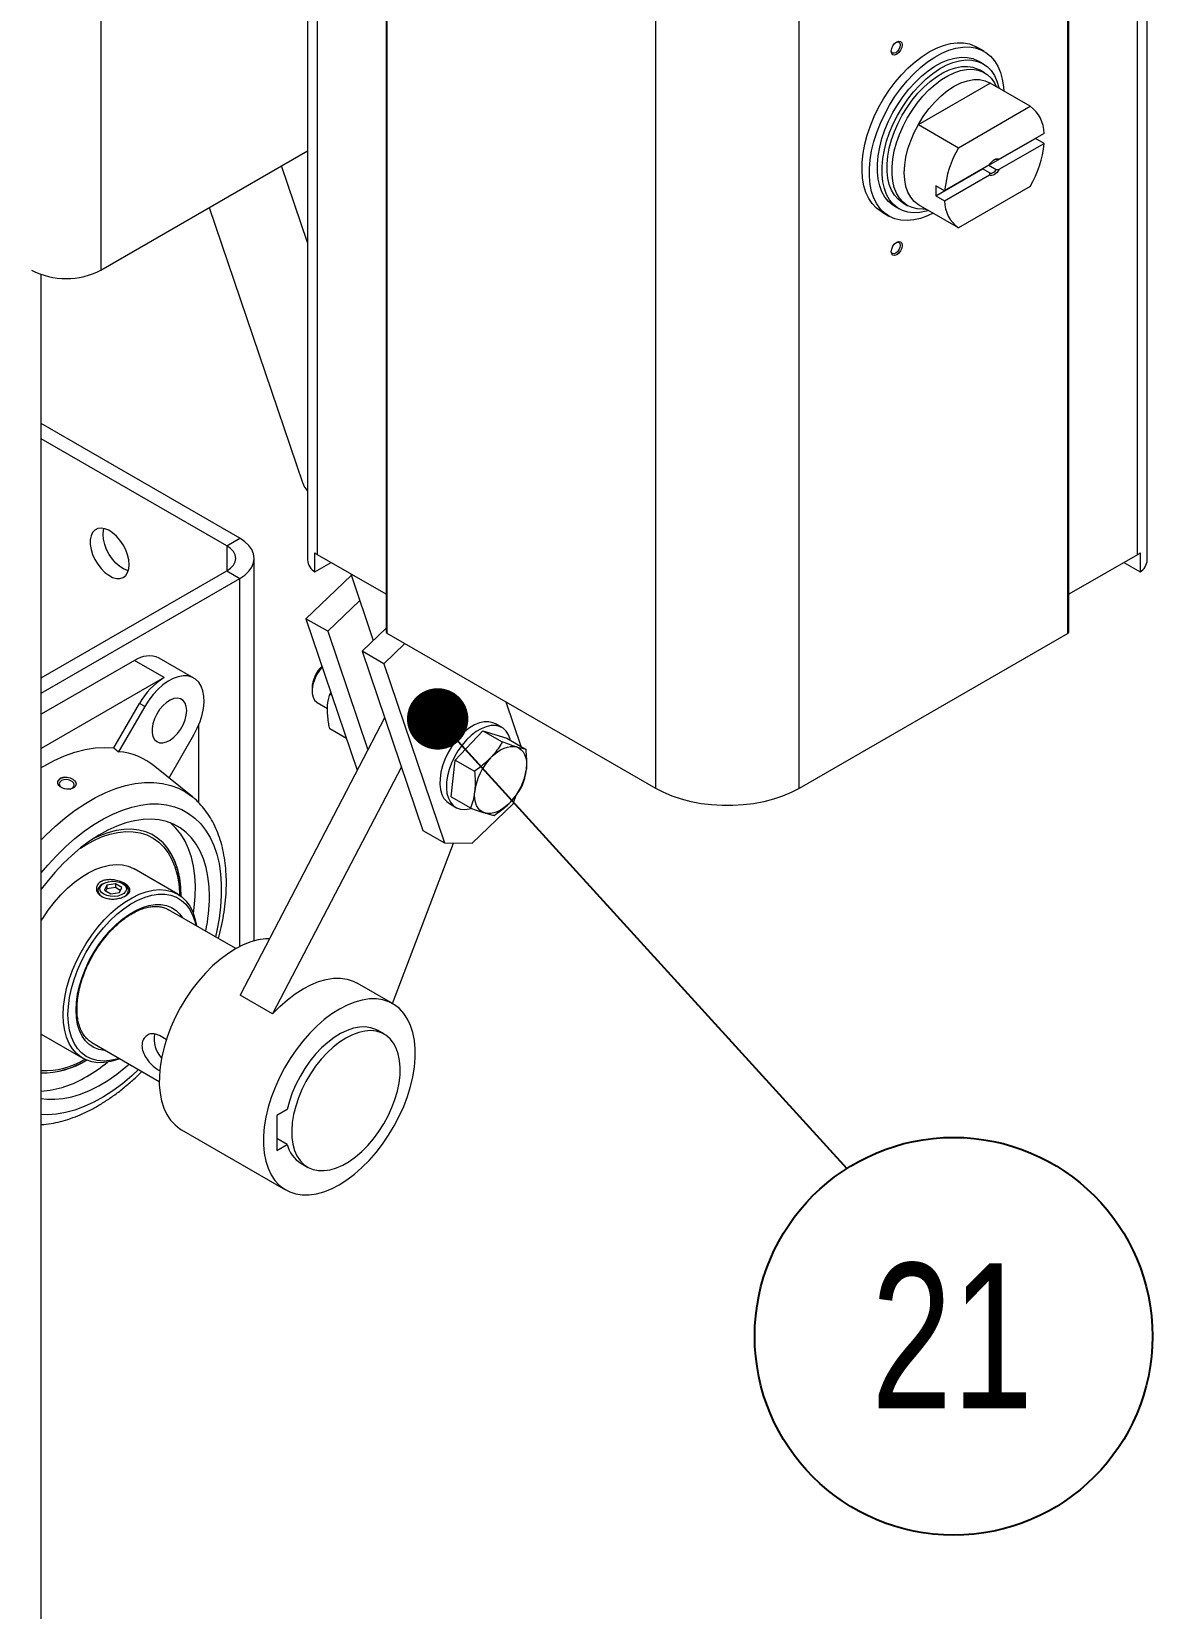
# Model space of a CAD drawing. Header units: millimetres. Extents: x -3124 to 13554, y -5049 to 691.
# Drawn here: x -1300 to -935, y -3764 to -3251 of the extents above; entities that cross this region are included whole.
import ezdxf

# ---------------------------------------------------------------- set-up
doc = ezdxf.new("R2010")
doc.units = ezdxf.units.MM
doc.layers.add('SHEET', color=179, linetype='Continuous')
doc.styles.add('SLDTEXTSTYLE0', font='TXT', dxfattribs={"width": 0.75})
doc.dimstyles.new('SLDDIMSTYLE1', dxfattribs={"dimtxt": 0.18, "dimasz": 3.302, "dimexe": 0, "dimexo": 0.0625, "dimgap": 0, "dimtad": 0, "dimtih": 1, "dimtoh": 1, "dimdec": 0, "dimrnd": 1e-09, "dimzin": 0, "dimdsep": 46, "dimtxsty": 'Standard', "dimsah": 1, "dimcen": 0.09, "dimadec": 0, "dimazin": 0, "dimtfac": 3.302, "dimtdec": 0, "dimtofl": 0, "dimtmove": 0, "dimatfit": 3, "dimfxl": 1, "dimfrac": 2, "dimtolj": 1, "dimtzin": 0, "dimarcsym": 0})

msp = doc.modelspace()

# ---------------------------------------------------------------- linework, layer by layer
at = {"linetype": 'Continuous', "lineweight": 20}
for p, q in [((-1209.93464, -3042.26935), (-1209.93464, -3422.77742)), ((-936.34603, -3422.77745), (-936.34603, -3042.26938)), ((-1206.71285, -3421.06191), (-1206.71285, -3052.96537)), ((-939.5679, -3421.0619), (-939.5679, -3052.96536)), ((-1184.36613, -3065.74111), (-1184.36613, -3446.24918)), ((-1184.01466, -3446.73903), (-1184.01466, -3066.23096)), ((-962.26596, -3446.73904), (-962.26596, -3066.23097)), ((-961.91446, -3446.24921), (-961.91446, -3065.74114)), ((-1096.47482, -3497.2747), (-1096.47482, -3116.76664)), ((-1049.80579, -3497.2747), (-1049.80579, -3116.76664)), ((-1277.28201, -3197.67486), (-1277.28201, -3328.32136)), ((-989.51181, -3257.04839), (-991.88063, -3255.68089)), ((-989.84134, -3261.13044), (-991.36166, -3260.25278)), ((-1010.93105, -3280.90268), (-987.56442, -3267.41341)), ((-989.36539, -3264.06096), (-990.99125, -3263.12237)), ((-974.48288, -3274.96522), (-987.56442, -3267.41341)), ((-985.4619, -3268.62717), (-985.53642, -3268.46298)), ((-997.84951, -3288.45449), (-974.48288, -3274.96522)), ((-1010.93105, -3280.90268), (-997.84951, -3288.45449)), ((-987.98357, -3294.19115), (-972.79273, -3285.42167)), ((-969.96434, -3283.78834), (-984.58506, -3292.2287)), ((-984.58506, -3295.49483), (-969.96434, -3287.05446)), ((-969.96434, -3287.05446), (-972.79273, -3285.42167)), ((-1277.28201, -3328.32136), (-1209.9346, -3289.44252)), ((-1209.93455, -3319.39062), (-1218.42276, -3294.34268)), ((-1005.19642, -3304.12792), (-990.00556, -3295.35843)), ((-987.74733, -3294.05425), (-1002.36803, -3302.4946)), ((-1002.36803, -3305.76072), (-987.74733, -3297.32037)), ((-987.56003, -3296.7702), (-990.00556, -3295.35843)), ((-987.98357, -3294.19115), (-985.53804, -3295.60293)), ((-1002.36803, -3302.4946), (-1005.19642, -3300.8618)), ((-974.48288, -3301.09458), (-997.84951, -3314.58385)), ((-1242.0016, -3307.95432), (-1211.63008, -3397.57839)), ((-1018.65943, -3307.53905), (-1017.13911, -3308.41671)), ((-1015.98922, -3306.42479), (-1014.36336, -3307.36338)), ((-997.84951, -3314.58385), (-1010.93105, -3307.03204)), ((-1010.55953, -3307.24644), (-1010.93105, -3307.03204)), ((-1008.63649, -3308.4778), (-1008.45703, -3308.46021)), ((-1005.19642, -3304.12792), (-1002.36803, -3305.76072)), ((-1022.87812, -3309.37596), (-1020.5093, -3310.74345)), ((-1296.72933, -3878.10233), (-1296.72933, -3329.74426)), ((-1232.02721, -3415.72596), (-1296.72928, -3378.37425)), ((-1236.26986, -3418.17519), (-1296.72926, -3383.27272)), ((-1236.26986, -3418.17519), (-1232.02721, -3415.72596)), ((-1236.26986, -3418.17519), (-1236.26986, -3426.33932)), ((-1207.57745, -3426.70559), (-1207.57745, -3420.49982)), ((-1184.36608, -3433.96242), (-1206.71285, -3421.06191)), ((-939.5679, -3421.0619), (-961.91456, -3433.96235)), ((-938.70311, -3420.49979), (-938.70311, -3426.70556)), ((-1296.72928, -3461.24174), (-1236.26986, -3426.33926)), ((-1236.26986, -3426.33926), (-1232.02719, -3428.7885)), ((-1227.34095, -3546.89199), (-1227.34095, -3422.25721)), ((-1207.57745, -3426.70559), (-1202.25708, -3423.6342)), ((-944.02356, -3423.63413), (-938.70311, -3426.70556)), ((-1296.72924, -3466.1402), (-1232.02719, -3428.7885)), ((-1232.02719, -3548.738), (-1232.02719, -3428.7885)), ((-1195.72856, -3427.83297), (-1210.47924, -3441.92336)), ((-1195.90983, -3427.29834), (-1188.54343, -3449.03606)), ((-1192.95433, -3436.01952), (-1203.40818, -3446.0054)), ((-1203.40818, -3446.0054), (-1210.47924, -3441.92336)), ((-1210.47924, -3441.92336), (-1193.76622, -3491.24228)), ((-1203.40818, -3446.0054), (-1190.32103, -3484.62458)), ((-1184.36615, -3445.04575), (-1192.16525, -3452.4958)), ((-1096.47482, -3497.2747), (-1184.01466, -3446.73903)), ((-962.26596, -3446.73904), (-1049.80579, -3497.2747)), ((-1185.09419, -3456.57784), (-1192.16525, -3452.4958)), ((-1192.16525, -3452.4958), (-1172.36968, -3510.91101)), ((-1178.26752, -3450.05671), (-1185.09419, -3456.57784)), ((-1266.32187, -3455.52708), (-1296.72924, -3473.08088)), ((-1256.70531, -3461.0786), (-1266.32187, -3455.52708)), ((-1247.0088, -3461.26615), (-1258.32253, -3454.73488)), ((-1185.09419, -3456.57784), (-1165.29862, -3514.99305)), ((-1256.70531, -3461.0786), (-1296.72933, -3484.18397)), ((-1208.51115, -3464.63935), (-1208.51115, -3465.53862)), ((-1202.38382, -3465.81248), (-1202.73387, -3466.48225)), ((-1202.01653, -3466.89636), (-1202.73387, -3466.48225)), ((-1273.05624, -3483.98769), (-1264.70531, -3469.5234)), ((-1263.00814, -3470.50316), (-1271.52229, -3485.25012)), ((-1263.00814, -3470.50316), (-1264.70531, -3469.5234)), ((-1206.85398, -3469.20138), (-1203.46992, -3471.15496)), ((-1140.36362, -3483.57248), (-1145.26506, -3469.10864)), ((-1245.3916, -3501.957), (-1245.3916, -3476.45353)), ((-1184.90906, -3474.22911), (-1231.94532, -3564.57773)), ((-1197.24989, -3480.96241), (-1202.73387, -3477.79657)), ((-1184.77386, -3474.30716), (-1184.90906, -3474.22911)), ((-1161.90361, -3487.9861), (-1152.84808, -3478.43805)), ((-1152.84808, -3478.43805), (-1146.53482, -3482.08262)), ((-1152.84808, -3478.43805), (-1145.08023, -3480.84957)), ((-1146.63635, -3477.40686), (-1148.75769, -3476.18224)), ((-1255.10716, -3493.77073), (-1247.00814, -3479.74281)), ((-1145.08023, -3480.84957), (-1138.76697, -3484.49414)), ((-1273.05624, -3483.98769), (-1271.52229, -3485.25012)), ((-1163.19126, -3499.94565), (-1161.90361, -3487.9861)), ((-1161.90361, -3487.9861), (-1155.59035, -3491.63067)), ((-1247.49776, -3499.976), (-1259.68195, -3490.04006)), ((-1179.40447, -3490.15202), (-1221.33882, -3570.70074)), ((-1163.75647, -3502.16373), (-1161.63513, -3503.38835)), ((-1163.19126, -3499.94565), (-1156.878, -3503.59022)), ((-1156.37885, -3515.06418), (-1142.93828, -3502.22526)), ((-1142.93828, -3502.22526), (-1141.94549, -3499.39016)), ((-1172.36968, -3510.91101), (-1165.29862, -3514.99305)), ((-1182.25541, -3567.33747), (-1162.38608, -3515.0163)), ((-1165.29862, -3514.99305), (-1156.37885, -3515.06418)), ((-1252.28739, -3531.64297), (-1266.42951, -3523.4789)), ((-1276.37994, -3528.18342), (-1276.85831, -3528.45986)), ((-1275.36353, -3528.76959), (-1276.11067, -3530.3793)), ((-1272.57514, -3528.33828), (-1275.36353, -3528.76959)), ((-1275.36353, -3528.76959), (-1275.36353, -3529.97397)), ((-1272.57514, -3529.54266), (-1275.36353, -3529.97397)), ((-1270.53388, -3529.51667), (-1272.57514, -3528.33828)), ((-1272.57514, -3528.33828), (-1272.57514, -3529.54266)), ((-1270.97474, -3530.46655), (-1272.57514, -3529.54266)), ((-1271.28102, -3531.12638), (-1270.53388, -3529.51667)), ((-1269.78607, -3528.45986), (-1270.26465, -3528.18344)), ((-1276.11067, -3530.3793), (-1274.06941, -3531.55769)), ((-1275.36353, -3529.97397), (-1275.66973, -3530.63385)), ((-1274.06941, -3531.55769), (-1271.28102, -3531.12638)), ((-1233.29701, -3549.41847), (-1255.23715, -3536.7527)), ((-1182.10784, -3567.42267), (-1193.77509, -3560.6873)), ((-1221.33882, -3570.70074), (-1231.94532, -3564.57773)), ((-1184.9507, -3577.3282), (-1187.10744, -3576.08314)), ((-1296.72937, -3577.34575), (-1283.18489, -3585.16482)), ((-1280.23511, -3580.05512), (-1258.29498, -3592.72089)), ((-1255.99372, -3579.06068), (-1258.26089, -3577.75188)), ((-1258.13828, -3589.11267), (-1258.26089, -3589.18345)), ((-1258.26089, -3589.18345), (-1258.15046, -3589.24719)), ((-1216.57698, -3601.81548), (-1219.97111, -3603.77487)), ((-1219.97111, -3603.77487), (-1219.97111, -3615.20644)), ((-1251.04602, -3608.45234), (-1217.105, -3628.04607)), ((-1216.57698, -3613.24705), (-1219.97098, -3611.28774)), ((-1219.97111, -3615.20644), (-1216.57698, -3613.24705)), ((-1212.10541, -3619.38556), (-1209.94867, -3620.63062))]:
    msp.add_line(p, q, dxfattribs=at)
at = {"linetype": 'Continuous', "lineweight": 20, "flags": 128}
for points in [[(-1022.87812, -3309.37596), (-1023.08435, -3309.25371), (-1024.62081, -3308.11292), (-1025.96197, -3306.68232), (-1027.09255, -3304.97802), (-1027.99981, -3303.01942), (-1028.6734, -3300.82859), (-1029.10574, -3298.43045), (-1029.2919, -3295.85204), (-1029.22982, -3293.12282), (-1028.92013, -3290.27344), (-1028.36636, -3287.33631), (-1027.5748, -3284.34473), (-1026.55447, -3281.33264), (-1025.31682, -3278.334), (-1023.87595, -3275.38293), (-1022.2482, -3272.51282), (-1020.45194, -3269.75617), (-1018.50758, -3267.14423), (-1016.43712, -3264.70664), (-1014.26402, -3262.47096), (-1012.01296, -3260.46252), (-1009.70934, -3258.70409), (-1007.37938, -3257.21565)], [(-1006.11333, -3309.81319), (-1007.91995, -3310.66428), (-1010.21283, -3311.48867), (-1012.44678, -3312.00047), (-1014.59648, -3312.1938), (-1016.63752, -3312.06656), (-1018.5469, -3311.62005), (-1020.30287, -3310.85945), (-1021.88556, -3309.79334), (-1023.27704, -3308.43384), (-1024.46158, -3306.79631), (-1025.42573, -3304.89928), (-1026.15858, -3302.76427), (-1026.65178, -3300.41547), (-1026.89977, -3297.87947), (-1026.89977, -3295.18512), (-1026.65178, -3292.36279), (-1026.15858, -3289.44456), (-1025.42573, -3286.46342), (-1024.46158, -3283.4532), (-1023.27704, -3280.44803), (-1021.88556, -3277.48187), (-1020.30287, -3274.58851), (-1018.5469, -3271.80051), (-1016.63752, -3269.14949), (-1014.59648, -3266.66571), (-1012.44678, -3264.37705), (-1010.21283, -3262.30958), (-1007.91995, -3260.48668), (-1005.59408, -3258.92896), (-1003.26163, -3257.6542), (-1000.94895, -3256.67674), (-998.68233, -3256.00767), (-996.48741, -3255.65469), (-994.38905, -3255.62152), (-992.41103, -3255.90887), (-990.57579, -3256.51322), (-988.90408, -3257.42788), (-987.41486, -3258.64238), (-986.12502, -3260.14309), (-985.04916, -3261.91286), (-984.19946, -3263.93174), (-983.58557, -3266.1768), (-983.21442, -3268.62272), (-983.11818, -3269.98014)], [(-1017.98597, -3253.94848), (-1017.30947, -3253.7133), (-1016.73598, -3253.82474), (-1016.35278, -3254.26582), (-1016.2182, -3254.96937), (-1016.35278, -3255.82821), (-1016.73598, -3256.71172), (-1017.30947, -3257.4853), (-1017.98597, -3258.03118), (-1018.66247, -3258.26636), (-1019.23596, -3258.15493), (-1019.61916, -3257.71385), (-1019.75373, -3257.01039), (-1019.61916, -3256.15146), (-1019.23596, -3255.26795), (-1018.66247, -3254.49437), (-1017.98597, -3253.94848)], [(-1018.14659, -3254.04964), (-1017.73279, -3253.93087), (-1017.25864, -3254.02305), (-1016.94178, -3254.38766), (-1016.83056, -3254.9694), (-1016.94178, -3255.67945), (-1017.25864, -3256.4099), (-1017.73279, -3257.04953), (-1018.29212, -3257.50091), (-1018.85146, -3257.69531), (-1019.32565, -3257.60316), (-1019.64247, -3257.23852), (-1019.74644, -3256.821)], [(-1007.37938, -3257.21565), (-1005.04937, -3256.01395), (-1002.7458, -3255.1127), (-1000.49471, -3254.5221), (-998.32164, -3254.24879), (-996.25118, -3254.29588), (-994.30682, -3254.66291), (-992.51056, -3255.34565), (-991.88063, -3255.68089)], [(-1018.65943, -3307.53905), (-1019.23263, -3307.17913), (-1020.62782, -3306.01421), (-1021.81944, -3304.56095), (-1022.79193, -3302.83829), (-1023.53262, -3300.86871), (-1024.03185, -3298.67787), (-1024.28309, -3296.29433), (-1024.28309, -3293.7491), (-1024.03185, -3291.07548), (-1023.53262, -3288.30825), (-1022.79193, -3285.48348), (-1021.81944, -3282.63801), (-1020.62782, -3279.80893), (-1019.23263, -3277.03317), (-1017.652, -3274.34677), (-1015.90657, -3271.78495), (-1014.01911, -3269.38106), (-1012.01418, -3267.16634), (-1009.91797, -3265.16972), (-1007.75781, -3263.41721), (-1005.5618, -3261.93163), (-1003.35861, -3260.73247), (-1001.17696, -3259.83523), (-999.04528, -3259.25165), (-996.99138, -3258.98942), (-995.04201, -3259.0518), (-993.22259, -3259.43811), (-991.55686, -3260.14324), (-991.36166, -3260.25278)], [(-1007.63146, -3308.93681), (-1008.39765, -3309.16575), (-1010.49386, -3309.58937), (-1012.49879, -3309.68949), (-1014.38625, -3309.46473), (-1016.13168, -3308.91813), (-1017.71231, -3308.05679), (-1019.1075, -3306.89188), (-1020.29911, -3305.43861), (-1021.27161, -3303.71596), (-1022.0123, -3301.74637), (-1022.51153, -3299.55554), (-1022.76277, -3297.17199), (-1022.76277, -3294.62676), (-1022.51153, -3291.95315), (-1022.0123, -3289.18591), (-1021.27161, -3286.36115), (-1020.29911, -3283.51567), (-1019.1075, -3280.68659), (-1017.71231, -3277.91083), (-1016.13168, -3275.22444), (-1014.38625, -3272.66261), (-1012.49879, -3270.25872), (-1010.49386, -3268.04401), (-1008.39765, -3266.04739), (-1006.23749, -3264.29487), (-1004.04147, -3262.80929), (-1001.83829, -3261.61014), (-999.65664, -3260.7129), (-997.52496, -3260.12932), (-995.47106, -3259.86708), (-993.52168, -3259.92947), (-991.70227, -3260.31577), (-990.03654, -3261.0209), (-988.54619, -3262.03568), (-987.25066, -3263.3469), (-986.16685, -3264.93746), (-985.30884, -3266.78665), (-984.6879, -3268.87023), (-984.63633, -3269.10377)], [(-1015.98922, -3306.42479), (-1016.17408, -3306.31483), (-1017.5414, -3305.27205), (-1018.71149, -3303.94156), (-1019.66788, -3302.34189), (-1020.39719, -3300.49569), (-1020.88913, -3298.42865), (-1021.13687, -3296.17011), (-1021.13687, -3293.75142), (-1020.88913, -3291.20675), (-1020.39719, -3288.57183), (-1019.66788, -3285.88358), (-1018.71149, -3283.17968), (-1017.5414, -3280.49824), (-1016.17408, -3277.87678), (-1014.62872, -3275.35209), (-1012.927, -3272.95975), (-1011.09277, -3270.73309), (-1009.15186, -3268.70368), (-1007.13147, -3266.89986), (-1005.05995, -3265.34686), (-1002.96639, -3264.06663), (-1000.88017, -3263.07701), (-998.83061, -3262.392), (-996.84648, -3262.02122), (-994.95558, -3261.96979), (-993.18451, -3262.23848), (-991.55811, -3262.82352), (-990.99125, -3263.12237)], [(-1008.63649, -3308.4778), (-1009.46691, -3308.53026), (-1011.30114, -3308.42145), (-1013.00286, -3307.99388), (-1014.54822, -3307.25342), (-1015.91555, -3306.21064), (-1017.08563, -3304.88015), (-1018.04202, -3303.28048), (-1018.77133, -3301.43428), (-1019.26327, -3299.36723), (-1019.51101, -3297.1087), (-1019.51101, -3294.69001), (-1019.26327, -3292.14534), (-1018.77133, -3289.51041), (-1018.04202, -3286.82217), (-1017.08563, -3284.11827), (-1015.91555, -3281.43683), (-1014.54822, -3278.81537), (-1013.00286, -3276.29068), (-1011.30114, -3273.89834), (-1009.46691, -3271.67168), (-1007.52601, -3269.64227), (-1005.50561, -3267.83844), (-1003.4341, -3266.28544), (-1001.34054, -3265.00522), (-999.25431, -3264.01559), (-997.20475, -3263.33059), (-995.22062, -3262.9598), (-993.32973, -3262.90838), (-991.55865, -3263.17707), (-989.93225, -3263.76211), (-988.47334, -3264.65526), (-987.20242, -3265.84402), (-986.1373, -3267.31172), (-985.53642, -3268.46298)], [(-1010.93105, -3280.90268), (-1009.3202, -3278.29239), (-1007.52988, -3275.84112), (-1005.59201, -3273.59259), (-1003.54111, -3271.58699), (-1001.4137, -3269.86), (-999.24773, -3268.44229), (-997.08172, -3267.3592), (-994.95436, -3266.62996), (-992.90343, -3266.26763), (-990.96556, -3266.27874), (-989.17527, -3266.66297), (-987.56442, -3267.41341)], [(-1010.93105, -3307.03204), (-1012.28182, -3305.97941), (-1013.4186, -3304.61879), (-1014.32273, -3302.9726), (-1014.97934, -3301.06788), (-1015.37767, -3298.9358), (-1015.51119, -3296.61142), (-1015.37767, -3294.13288), (-1014.97934, -3291.5409), (-1014.32273, -3288.87798), (-1013.4186, -3286.18799), (-1012.28182, -3283.51487), (-1010.93105, -3280.90268)], [(-987.74733, -3294.05425), (-987.41733, -3293.51857), (-987.03223, -3293.03831), (-986.60895, -3292.63442), (-986.1662, -3292.3249), (-985.72344, -3292.12323), (-985.30016, -3292.03841), (-984.91507, -3292.07405), (-984.58506, -3292.2287)], [(-984.58506, -3295.49483), (-984.91507, -3296.0305), (-985.30016, -3296.51076), (-985.72344, -3296.91456), (-986.1662, -3297.22418), (-986.60895, -3297.42575), (-987.03223, -3297.51066), (-987.41733, -3297.47502), (-987.74733, -3297.32037)], [(-1017.98597, -3319.27178), (-1017.30947, -3319.0366), (-1016.73598, -3319.14803), (-1016.35278, -3319.58911), (-1016.2182, -3320.29257), (-1016.35278, -3321.15151), (-1016.73598, -3322.03492), (-1017.30947, -3322.8085), (-1017.98597, -3323.35448), (-1018.66247, -3323.58956), (-1019.23596, -3323.47813), (-1019.61916, -3323.03715), (-1019.75373, -3322.33359), (-1019.61916, -3321.47476), (-1019.23596, -3320.59124), (-1018.66247, -3319.81767), (-1017.98597, -3319.27178)], [(-1018.14659, -3319.37293), (-1017.73279, -3319.25417), (-1017.25864, -3319.34625), (-1016.94178, -3319.71096), (-1016.83056, -3320.2926), (-1016.94178, -3321.00275), (-1017.25864, -3321.7332), (-1017.73279, -3322.37282), (-1018.29212, -3322.82411), (-1018.85146, -3323.01861), (-1019.32565, -3322.92646), (-1019.64247, -3322.56182), (-1019.74644, -3322.1443)], [(-1268.08964, -3424.30232), (-1268.21995, -3422.74773), (-1268.60543, -3421.10648), (-1269.2303, -3419.44559), (-1270.06911, -3417.83319), (-1271.08729, -3416.33519), (-1272.24338, -3415.01299), (-1273.48991, -3413.92067), (-1274.77598, -3413.1029), (-1276.04882, -3412.59325), (-1277.25632, -3412.41266), (-1278.34902, -3412.56835), (-1279.28232, -3413.05407), (-1280.01795, -3413.84984), (-1280.52574, -3414.92315), (-1280.78494, -3416.23), (-1280.78494, -3417.71695), (-1280.52574, -3419.32308), (-1280.01795, -3420.98266), (-1279.28232, -3422.62777), (-1278.34902, -3424.19095), (-1277.25632, -3425.60835), (-1276.04882, -3426.82182), (-1274.77598, -3427.78175), (-1273.48991, -3428.44894), (-1272.24338, -3428.79584), (-1271.08729, -3428.80834), (-1270.06911, -3428.486), (-1269.2303, -3427.84197), (-1268.60543, -3426.90264), (-1268.21995, -3425.70635), (-1268.08964, -3424.30232)], [(-1276.57491, -3414.50542), (-1276.44468, -3413.10124), (-1276.30071, -3412.52965)], [(-1268.36395, -3426.27797), (-1268.61582, -3426.21434), (-1269.88865, -3425.70469), (-1271.17464, -3424.88706), (-1272.42126, -3423.79469), (-1273.57726, -3422.47245), (-1274.59553, -3420.97449), (-1275.43425, -3419.36205), (-1276.0592, -3417.70121), (-1276.44468, -3416.05986), (-1276.57491, -3414.50542)], [(-1232.02719, -3428.7885), (-1230.39668, -3427.68635), (-1229.0848, -3426.45057), (-1228.12402, -3425.1115), (-1227.53794, -3423.70212), (-1227.34095, -3422.25721), (-1227.53792, -3420.81229), (-1228.12397, -3419.40297), (-1229.08477, -3418.06391), (-1230.39668, -3416.82807), (-1232.02721, -3415.72596)], [(-1236.26986, -3426.33926), (-1235.02624, -3425.46444), (-1234.1021, -3424.46643), (-1233.53304, -3423.38346), (-1233.34095, -3422.2572), (-1233.53304, -3421.13101), (-1234.1021, -3420.04804), (-1235.02626, -3419.04997), (-1236.26986, -3418.17519)], [(-1205.15533, -3457.63387), (-1206.08777, -3458.77965), (-1207.00998, -3460.24006), (-1207.73788, -3461.79544), (-1208.23743, -3463.37327), (-1208.48527, -3464.89954), (-1208.46982, -3466.30302), (-1208.19178, -3467.51811), (-1207.66417, -3468.48788), (-1206.91166, -3469.16713), (-1206.85398, -3469.20138)], [(-1247.00814, -3479.74281), (-1245.90516, -3477.62603), (-1245.00551, -3475.45327), (-1244.32931, -3473.27323), (-1243.89166, -3471.13443), (-1243.70233, -3469.08478), (-1243.76557, -3467.17002), (-1244.07993, -3465.43284), (-1244.63841, -3463.91223), (-1245.42854, -3462.64195), (-1246.43267, -3461.65056), (-1247.62835, -3460.96006), (-1248.98888, -3460.58597), (-1250.48387, -3460.53655), (-1252.07993, -3460.81306), (-1253.7414, -3461.40923), (-1255.43117, -3462.31161), (-1257.11148, -3463.50026), (-1258.74482, -3464.94855), (-1260.29468, -3466.62413), (-1261.72645, -3468.48957), (-1263.00814, -3470.50316)], [(-1249.35127, -3471.8573), (-1249.48353, -3470.52943), (-1249.87411, -3469.41629), (-1250.50475, -3468.57004), (-1251.34596, -3468.03019), (-1252.35841, -3467.82194), (-1253.49477, -3467.95514), (-1254.70188, -3468.42343), (-1255.92332, -3469.20506), (-1257.10195, -3470.26334), (-1258.18268, -3471.54885), (-1259.11499, -3473.00156), (-1259.85526, -3474.55337), (-1260.36888, -3476.13184), (-1260.63184, -3477.66323), (-1260.63184, -3479.07572), (-1260.36888, -3480.30341), (-1259.85526, -3481.28896), (-1259.11499, -3481.98607), (-1258.18268, -3482.36236), (-1257.10195, -3482.40009), (-1255.92332, -3482.09755), (-1254.70188, -3481.46893), (-1253.49477, -3480.54353), (-1252.35841, -3479.36472), (-1251.34596, -3477.98751), (-1250.50475, -3476.47642), (-1249.87411, -3474.90204), (-1249.48353, -3473.33796), (-1249.35127, -3471.8573)], [(-1148.75769, -3476.18224), (-1149.57995, -3475.8018), (-1150.91622, -3475.50773), (-1152.37764, -3475.53404), (-1153.93001, -3475.87994), (-1155.53692, -3476.53738), (-1157.16072, -3477.49103), (-1158.76333, -3478.71854), (-1160.30721, -3480.19111)], [(-1143.82457, -3481.57446), (-1143.93305, -3481.15984), (-1144.49519, -3479.72514), (-1145.28329, -3478.54062), (-1146.27886, -3477.63394), (-1147.45862, -3477.02642), (-1148.79488, -3476.73236), (-1150.2563, -3476.75866), (-1151.80868, -3477.10457), (-1153.41559, -3477.762), (-1155.03938, -3478.71565), (-1156.64199, -3479.94316), (-1158.18588, -3481.41573)], [(-1160.30721, -3480.19111), (-1161.75613, -3481.87412), (-1163.07619, -3483.72822), (-1164.23639, -3485.71002), (-1165.20958, -3487.7729), (-1165.97293, -3489.86863), (-1166.50853, -3491.94814), (-1166.80385, -3493.96252), (-1166.85198, -3495.86457), (-1166.65176, -3497.60992), (-1166.2079, -3499.15738), (-1165.53081, -3500.47091), (-1164.63634, -3501.51957), (-1163.75647, -3502.16373)], [(-1158.18588, -3481.41573), (-1159.6348, -3483.09874), (-1160.95486, -3484.95284), (-1162.11506, -3486.93464), (-1163.08825, -3488.99752), (-1163.85159, -3491.09325), (-1164.38719, -3493.17276), (-1164.68252, -3495.18714), (-1164.73065, -3497.08919), (-1164.53043, -3498.83454), (-1164.08656, -3500.382), (-1163.40947, -3501.69553), (-1162.51501, -3502.74419), (-1161.42414, -3503.50348), (-1160.16244, -3503.95564), (-1158.75947, -3504.08992), (-1157.24813, -3503.90329), (-1156.69276, -3503.76062)], [(-1150.30479, -3487.29417), (-1149.25344, -3486.27627), (-1148.16464, -3485.39882), (-1147.05702, -3484.67676), (-1145.94955, -3484.12241), (-1144.86113, -3483.74521), (-1143.81043, -3483.55177), (-1142.8154, -3483.54532), (-1141.89311, -3483.7259)], [(-1296.72933, -3490.45865), (-1295.94973, -3490.00082), (-1292.52299, -3488.17308), (-1289.11607, -3486.6567), (-1285.74858, -3485.46064), (-1282.43998, -3484.59158), (-1279.20939, -3484.05469), (-1276.07545, -3483.85297), (-1273.05624, -3483.98769)], [(-1141.89311, -3483.7259), (-1141.05927, -3484.09052), (-1140.32819, -3484.63281), (-1139.71239, -3485.34367), (-1139.22239, -3486.21086), (-1138.86656, -3487.21946), (-1138.651, -3488.35235), (-1138.57941, -3489.59006), (-1138.653, -3490.91139)], [(-1296.72928, -3513.95443), (-1295.27045, -3512.47256), (-1292.12099, -3509.50347), (-1288.90443, -3506.77735), (-1285.63973, -3504.3104), (-1282.34596, -3502.11692), (-1279.04253, -3500.20989), (-1275.74879, -3498.60048), (-1272.48408, -3497.29808), (-1269.26756, -3496.31046), (-1266.11807, -3495.64324), (-1263.05412, -3495.30048), (-1260.09371, -3495.2841), (-1257.25417, -3495.59419), (-1254.5522, -3496.22908), (-1252.00364, -3497.18489), (-1249.62344, -3498.45602), (-1247.49776, -3499.976)], [(-1287.31911, -3497.43986), (-1286.71654, -3497.19614), (-1286.18237, -3496.71639), (-1285.99208, -3496.11825), (-1286.17441, -3495.49279), (-1286.70175, -3494.9353), (-1287.4936, -3494.53071), (-1288.42968, -3494.34038), (-1289.36749, -3494.39349), (-1290.16398, -3494.6819), (-1290.69815, -3495.16166), (-1290.88845, -3495.7598), (-1290.70612, -3496.38526), (-1290.17895, -3496.94265)], [(-1152.23628, -3505.2334), (-1153.07009, -3504.86887), (-1153.80117, -3504.32648), (-1154.41698, -3503.61562), (-1154.907, -3502.74844), (-1155.26282, -3501.73984), (-1155.47836, -3500.60694), (-1155.54997, -3499.36924), (-1155.47638, -3498.04792)], [(-1049.80579, -3497.2747), (-1052.3727, -3498.60901), (-1055.16729, -3499.78103), (-1058.15874, -3500.77803), (-1061.31428, -3501.58908), (-1064.59933, -3502.2053), (-1067.97807, -3502.61985), (-1071.41325, -3502.82834), (-1074.86735, -3502.82839), (-1078.30274, -3502.61988), (-1081.68132, -3502.20533), (-1084.9665, -3501.58913), (-1088.12212, -3500.77803), (-1091.11345, -3499.781), (-1093.90787, -3498.60898), (-1096.47482, -3497.2747)], [(-1296.72928, -3524.77412), (-1294.60466, -3522.2453), (-1291.75326, -3519.13845), (-1288.81031, -3516.24498), (-1285.79454, -3513.58318), (-1282.7249, -3511.16994), (-1279.62087, -3509.02049), (-1276.50204, -3507.14839), (-1273.38815, -3505.56551), (-1270.29887, -3504.28185), (-1267.25374, -3503.30556), (-1264.27202, -3502.64282), (-1261.37257, -3502.29768), (-1258.57368, -3502.27244), (-1255.89308, -3502.5673), (-1253.3477, -3503.18027), (-1250.95366, -3504.10759), (-1248.72605, -3505.34329), (-1246.679, -3506.87965), (-1244.82542, -3508.70691), (-1243.17704, -3510.81362), (-1241.7443, -3513.18625), (-1240.53622, -3515.80996), (-1239.56048, -3518.66815), (-1238.8232, -3521.7427), (-1238.32909, -3525.01419), (-1238.08125, -3528.46191), (-1238.08125, -3532.06414), (-1238.32909, -3535.79806), (-1238.8232, -3539.64003), (-1239.56048, -3543.56583), (-1240.01581, -3545.53976)], [(-1143.82459, -3501.66523), (-1144.87594, -3502.68304), (-1145.96472, -3503.56047), (-1147.07234, -3504.28253), (-1148.17983, -3504.83689), (-1149.26823, -3505.21408), (-1150.31893, -3505.40753), (-1151.31396, -3505.41406), (-1152.23628, -3505.2334)], [(-1241.92671, -3532.48296), (-1242.0507, -3529.13822), (-1242.42183, -3525.9601), (-1243.03747, -3522.97092), (-1243.8933, -3520.19157), (-1244.98334, -3517.64164), (-1246.29993, -3515.339), (-1247.83384, -3513.29976), (-1249.57429, -3511.53822), (-1251.50911, -3510.06672), (-1253.62471, -3508.89572), (-1255.90625, -3508.0332), (-1258.33772, -3507.48541), (-1260.90206, -3507.2561), (-1263.58131, -3507.347), (-1266.35664, -3507.75724), (-1269.20864, -3508.4841), (-1272.11725, -3509.52252), (-1275.06205, -3510.86509), (-1278.02249, -3512.50257), (-1280.9777, -3514.4232), (-1283.90699, -3516.61379), (-1286.78979, -3519.05876), (-1289.60592, -3521.74119), (-1292.3356, -3524.64198), (-1294.95971, -3527.74104), (-1296.72928, -3530.02392)], [(-1247.17355, -3538.00172), (-1246.90218, -3536.01271), (-1246.59268, -3532.43348), (-1246.53066, -3528.97908), (-1246.71659, -3525.67385), (-1247.14914, -3522.54092), (-1247.82531, -3519.6023), (-1248.74034, -3516.87853), (-1249.88778, -3514.3888), (-1251.25962, -3512.15058), (-1252.84624, -3510.17943), (-1254.63649, -3508.48937), (-1254.68801, -3508.44737)], [(-1283.97101, -3516.66495), (-1282.56554, -3515.77873), (-1279.81773, -3514.26469), (-1277.087, -3513.04881), (-1274.39594, -3512.14105), (-1271.76691, -3511.54893), (-1269.22164, -3511.27754), (-1266.78125, -3511.32892), (-1264.46598, -3511.70278), (-1262.29497, -3512.39588), (-1260.28623, -3513.40265), (-1258.45643, -3514.71458), (-1256.82071, -3516.32098), (-1255.3926, -3518.20843), (-1254.18398, -3520.36128), (-1253.20485, -3522.76172), (-1252.46329, -3525.38984), (-1251.9655, -3528.22385), (-1251.71554, -3531.24036), (-1251.6922, -3532.01416)], [(-1251.11508, -3532.43128), (-1251.23888, -3529.36775), (-1251.60942, -3526.42295), (-1252.22367, -3523.66984), (-1253.07666, -3521.13073), (-1254.16156, -3518.82595), (-1255.46961, -3516.7741), (-1256.99029, -3514.99169), (-1258.71135, -3513.49316), (-1260.61894, -3512.29037), (-1262.69771, -3511.39324), (-1264.9309, -3510.80875), (-1267.30052, -3510.54179), (-1269.78754, -3510.59453), (-1272.3719, -3510.96636), (-1275.03278, -3511.65453), (-1277.74879, -3512.65321), (-1279.63642, -3513.51592)], [(-1251.1995, -3532.3972), (-1251.32345, -3529.28129), (-1251.69434, -3526.33358), (-1252.30918, -3523.57785), (-1253.16304, -3521.03626), (-1254.24899, -3518.72927), (-1255.5583, -3516.67533), (-1256.58329, -3515.41818)], [(-1296.72928, -3540.30624), (-1296.26647, -3539.55782), (-1294.43713, -3536.8432), (-1292.4655, -3534.28054), (-1290.37392, -3531.8986), (-1288.18603, -3529.72446), (-1285.92675, -3527.78283), (-1283.62153, -3526.0955), (-1281.29658, -3524.68189), (-1278.97825, -3523.55779), (-1276.69276, -3522.7361), (-1274.46601, -3522.22593), (-1272.32327, -3522.03321), (-1270.28875, -3522.16013), (-1268.38559, -3522.60516), (-1266.63528, -3523.36329), (-1266.42951, -3523.4789)], [(-1276.85831, -3528.45986), (-1277.5032, -3528.9174), (-1278.08794, -3529.62732), (-1278.31941, -3530.40192), (-1278.18003, -3531.18394), (-1277.68055, -3531.91515), (-1276.8578, -3532.5415)], [(-1270.26515, -3528.18315), (-1269.52767, -3528.75186), (-1269.09764, -3529.41748), (-1269.00981, -3530.12609), (-1269.27146, -3530.8202), (-1269.86122, -3531.44368), (-1270.73138, -3531.94601), (-1271.81139, -3532.28647), (-1273.01376, -3532.43752), (-1274.24124, -3532.38681), (-1275.39421, -3532.13854), (-1276.37939, -3531.71283), (-1277.11684, -3531.14409), (-1277.5469, -3530.4785), (-1277.63457, -3529.76998), (-1277.37309, -3529.07577), (-1276.78333, -3528.4523), (-1275.91317, -3527.94996), (-1274.83315, -3527.6095), (-1273.63062, -3527.45855), (-1272.4033, -3527.50916), (-1271.25029, -3527.75741), (-1270.26515, -3528.18315)], [(-1269.542, -3532.38961), (-1268.80683, -3531.74019), (-1268.39497, -3530.9909), (-1268.34848, -3530.20533), (-1268.6709, -3529.44158), (-1269.33817, -3528.75642), (-1269.78607, -3528.45986)], [(-1289.58573, -3571.01742), (-1289.46194, -3568.26406), (-1289.09198, -3565.39897), (-1288.48009, -3562.45466), (-1287.63315, -3559.4644), (-1286.56072, -3556.46215), (-1285.27503, -3553.48191), (-1283.79066, -3550.55742), (-1282.12435, -3547.72189), (-1280.29501, -3545.00727), (-1278.32338, -3542.44461), (-1276.2318, -3540.06267), (-1274.04391, -3537.88854), (-1271.78463, -3535.9469), (-1269.47941, -3534.25957), (-1267.15446, -3532.84596), (-1264.83613, -3531.72186), (-1262.55063, -3530.90017), (-1260.32389, -3530.39001), (-1258.18114, -3530.19728), (-1256.14663, -3530.32421), (-1254.24347, -3530.76924), (-1252.49315, -3531.52736), (-1250.91556, -3532.58999), (-1249.52854, -3533.94515), (-1248.34784, -3535.5774), (-1247.38681, -3537.46831), (-1246.65634, -3539.59647), (-1246.1647, -3541.93764), (-1246.15606, -3541.9951)], [(-1288.03005, -3571.01744), (-1287.90217, -3568.26679), (-1287.52003, -3565.40186), (-1286.88833, -3562.45746), (-1286.01467, -3559.4693), (-1284.90971, -3556.47362), (-1283.58684, -3553.50687), (-1282.06214, -3550.60494), (-1280.3541, -3547.80324), (-1278.48345, -3545.13564), (-1276.47288, -3542.6345), (-1274.34682, -3540.33029), (-1272.13108, -3538.25084), (-1269.85253, -3536.42152), (-1267.53888, -3534.86443), (-1265.21815, -3533.59858), (-1262.91858, -3532.6393), (-1260.66802, -3531.99819), (-1258.49383, -3531.68316), (-1256.42238, -3531.69784), (-1254.47882, -3532.04217), (-1252.68673, -3532.71184), (-1251.06789, -3533.69897), (-1249.64194, -3534.99136), (-1248.42619, -3536.57349), (-1247.43538, -3538.42594), (-1246.68157, -3540.52641), (-1246.34937, -3541.88349)], [(-1285.41374, -3569.50708), (-1285.28894, -3566.96091), (-1284.91628, -3564.3051), (-1284.30077, -3561.57557), (-1283.45071, -3558.80919), (-1282.37761, -3556.04337), (-1281.09601, -3553.31556), (-1279.62318, -3550.66269), (-1277.97912, -3548.12054), (-1276.18602, -3545.72354), (-1274.26809, -3543.50404), (-1272.25136, -3541.49218), (-1270.16303, -3539.71513), (-1268.03137, -3538.19681), (-1265.88517, -3536.95784), (-1263.75351, -3536.01499), (-1261.66517, -3535.3809), (-1259.64842, -3535.06429), (-1257.73051, -3535.06939), (-1255.93742, -3535.39614), (-1254.29335, -3536.04009), (-1252.82055, -3536.99249), (-1251.53893, -3538.24058), (-1250.7103, -3539.36599)], [(-1222.37242, -3546.18984), (-1223.72365, -3546.23848), (-1226.07214, -3546.58112), (-1228.49733, -3547.24761), (-1230.97434, -3548.23116), (-1233.47778, -3549.52159), (-1235.98189, -3551.1057), (-1238.46106, -3552.96723), (-1240.88981, -3555.087), (-1243.24321, -3557.44341), (-1245.49709, -3560.0122), (-1247.62838, -3562.76699), (-1249.61518, -3565.67949), (-1251.4371, -3568.7199), (-1253.07543, -3571.85699), (-1254.5134, -3575.05859), (-1255.73621, -3578.29172), (-1256.73134, -3581.52336), (-1257.48859, -3584.72033), (-1258.00012, -3587.84971), (-1258.2608, -3590.87949), (-1258.26784, -3593.77852), (-1258.02124, -3596.51716), (-1257.52349, -3599.06715), (-1256.77972, -3601.40247), (-1255.79757, -3603.49907), (-1254.58707, -3605.33542), (-1253.1607, -3606.89276), (-1251.53307, -3608.15507), (-1251.04602, -3608.45234)], [(-1221.33882, -3570.70074), (-1218.96152, -3568.27203), (-1216.5028, -3566.08396), (-1213.98866, -3564.15989), (-1211.44577, -3562.52011), (-1208.90103, -3561.18198), (-1206.38145, -3560.15974), (-1203.91369, -3559.46421), (-1201.5239, -3559.10278), (-1199.23739, -3559.07917), (-1197.0784, -3559.39374), (-1195.06976, -3560.04313), (-1193.77509, -3560.6873)], [(-1213.8017, -3629.33958), (-1211.67792, -3629.6518), (-1209.43022, -3629.63654), (-1207.08172, -3629.29383), (-1204.65655, -3628.62736), (-1202.17949, -3627.64378), (-1199.6761, -3626.35337), (-1197.17194, -3624.76929), (-1194.69282, -3622.90779), (-1192.26407, -3620.78797), (-1189.91067, -3618.43156), (-1187.65678, -3615.86281), (-1185.5255, -3613.10802), (-1183.5387, -3610.19548), (-1181.7168, -3607.15507), (-1180.07844, -3604.01797), (-1178.64048, -3600.81642), (-1177.41767, -3597.58325), (-1176.42252, -3594.35159), (-1175.66529, -3591.15469), (-1175.15373, -3588.02529), (-1174.89307, -3584.99547), (-1174.88602, -3582.09643), (-1175.13264, -3579.35785), (-1175.63037, -3576.8078), (-1176.37414, -3574.47254), (-1177.35631, -3572.37589), (-1178.56678, -3570.53958), (-1179.99316, -3568.98219), (-1181.62079, -3567.71989), (-1183.43297, -3566.76562), (-1185.41114, -3566.12911), (-1187.53494, -3565.8169), (-1189.78263, -3565.83221), (-1192.13111, -3566.17486), (-1194.55631, -3566.84134), (-1197.03332, -3567.82489), (-1199.53676, -3569.11533), (-1202.04087, -3570.69944), (-1204.52003, -3572.56096), (-1206.94879, -3574.68073), (-1209.30218, -3577.03715), (-1211.55607, -3579.60594), (-1213.68735, -3582.36073), (-1215.67415, -3585.27322), (-1217.49608, -3588.31364), (-1219.13441, -3591.45073), (-1220.57238, -3594.65233), (-1221.79518, -3597.88546), (-1222.79031, -3601.1171), (-1223.54756, -3604.31406), (-1224.0591, -3607.44345), (-1224.31978, -3610.47323), (-1224.32682, -3613.37226), (-1224.08022, -3616.1109), (-1223.58246, -3618.66089), (-1222.8387, -3620.9962), (-1221.85655, -3623.09281), (-1220.64605, -3624.92916), (-1219.21967, -3626.4865), (-1217.59205, -3627.7488), (-1215.77986, -3628.70307), (-1213.8017, -3629.33958)], [(-1271.15403, -3585.29752), (-1271.78463, -3585.53526), (-1274.04391, -3586.20214), (-1276.2318, -3586.55409), (-1278.32338, -3586.58703), (-1280.29501, -3586.30067), (-1282.12435, -3585.69826), (-1283.79066, -3584.78657), (-1285.27503, -3583.57595), (-1286.56072, -3582.08009), (-1287.63315, -3580.31603), (-1288.48009, -3578.30368), (-1289.09198, -3576.06579), (-1289.46194, -3573.62785), (-1289.58573, -3571.01742)], [(-1271.34736, -3585.18593), (-1272.13108, -3585.42752), (-1274.34682, -3585.90632), (-1276.47288, -3586.0568), (-1278.48345, -3585.87703), (-1280.3541, -3585.36918), (-1282.06214, -3584.53949), (-1283.58684, -3583.39805), (-1284.90971, -3581.95859), (-1286.01467, -3580.23872), (-1286.88833, -3578.25922), (-1287.52003, -3576.04416), (-1287.90217, -3573.62045), (-1288.03005, -3571.01744)], [(-1275.70829, -3582.66842), (-1276.18602, -3582.63653), (-1277.97912, -3582.30978), (-1279.62318, -3581.66583), (-1281.09601, -3580.7134), (-1282.37761, -3579.46534), (-1283.45071, -3577.93854), (-1284.30077, -3576.15363), (-1284.91628, -3574.1347), (-1285.28894, -3571.9092), (-1285.41374, -3569.50708)], [(-1187.10744, -3576.08314), (-1187.72224, -3575.76154), (-1189.36103, -3575.18434), (-1191.14492, -3574.92645), (-1193.04865, -3574.99171), (-1195.04525, -3575.37895), (-1197.1064, -3576.08281), (-1199.203, -3577.09321), (-1201.30532, -3578.39612), (-1203.38358, -3579.97277), (-1205.40832, -3581.801), (-1207.35091, -3583.85485), (-1209.18383, -3586.10528), (-1210.88109, -3588.52045), (-1212.41869, -3591.06607), (-1213.77485, -3593.7061), (-1214.93035, -3596.40316), (-1215.86883, -3599.11915), (-1216.57698, -3601.81548)], [(-1197.44969, -3578.56591), (-1199.54047, -3579.91617), (-1201.60191, -3581.53403), (-1203.60507, -3583.39681), (-1205.52182, -3585.47828), (-1207.32524, -3587.74935), (-1208.99004, -3590.17801), (-1210.49287, -3592.73032), (-1211.81257, -3595.37023), (-1212.93065, -3598.06087), (-1213.83141, -3600.76444), (-1214.50218, -3603.44288), (-1214.93359, -3606.05869), (-1215.11958, -3608.57511), (-1215.0575, -3610.95684), (-1214.74827, -3613.17043), (-1214.19619, -3615.1848), (-1213.40906, -3616.97173), (-1212.39787, -3618.50604), (-1211.17683, -3619.76623), (-1209.7631, -3620.73467), (-1208.17648, -3621.39763), (-1206.43932, -3621.74595), (-1204.57596, -3621.77467), (-1202.61255, -3621.48339), (-1200.57669, -3620.87619), (-1198.49691, -3619.96164), (-1196.40247, -3618.75254), (-1194.32269, -3617.26583), (-1192.28678, -3615.52246), (-1190.32339, -3613.54684), (-1188.46004, -3611.36673), (-1186.72287, -3609.01272), (-1185.13628, -3606.51791), (-1183.72254, -3603.91721), (-1182.50151, -3601.24723), (-1181.49032, -3598.54544), (-1180.70317, -3595.84969), (-1180.15108, -3593.1979), (-1179.84185, -3590.62727), (-1179.77977, -3588.17387), (-1179.96576, -3585.87219), (-1180.39718, -3583.75449), (-1181.06797, -3581.8505), (-1181.96873, -3580.18694), (-1183.0868, -3578.78719), (-1184.4065, -3577.67098), (-1185.90931, -3576.85378), (-1187.57411, -3576.34727), (-1189.37753, -3576.15838), (-1191.29429, -3576.28995), (-1193.29746, -3576.73997), (-1195.35891, -3577.50221), (-1197.44969, -3578.56591)], [(-1296.72928, -3598.21575), (-1294.95971, -3598.45552), (-1292.3356, -3598.52481), (-1289.60592, -3598.27402), (-1286.78979, -3597.70493), (-1283.90699, -3596.82153), (-1280.9777, -3595.63003), (-1278.02249, -3594.1387), (-1275.06205, -3592.35809), (-1272.11725, -3590.30066), (-1269.20864, -3587.98082), (-1268.12864, -3587.04406)], [(-1265.01378, -3588.84224), (-1267.25374, -3590.90232), (-1270.29887, -3593.44187), (-1273.38815, -3595.72501), (-1276.50204, -3597.73736), (-1279.62087, -3599.46622), (-1282.7249, -3600.90061), (-1285.79454, -3602.03146), (-1288.81031, -3602.85165), (-1291.75326, -3603.35603), (-1294.60466, -3603.54129), (-1296.72928, -3603.46555)]]:
    msp.add_lwpolyline(points, dxfattribs=at)
at = {"linetype": 'Continuous', "lineweight": 20}
for centre, radius, start, end in [((-980.87768, -3283.80875), 10.91336, 0.1071551, 54.1291102), ((-1004.12083, -3283.80901), 34.31034, 329.7482336, 354.5722164), ((-968.21178, -3305.73994), 34.31009, 149.7482205, 174.5723564), ((-985.781, -3293.62943), 1.31526, 79.3548308, 116.479373), ((-987.49169, -3294.55367), 2.21758, 268.2337774, 331.7608461), ((-983.59298, -3302.49486), 21.66508, 175.6770837, 184.3229163), ((-991.45472, -3305.74035), 10.91333, 180.1069228, 234.1290616), ((-1288.59574, -3306.68816), 24.41302, 242.391329, 297.608671), ((-1204.5667, -3395.13018), 7.47563, 199.116664, 224.1065557), ((-1201.99965, -3412.86614), 9.45436, 233.8450456, 240.0977924), ((-944.29466, -3412.84355), 9.48068, 299.9052196, 306.1415905), ((-1204.96318, -3422.46551), 4.98123, 183.5900448, 238.3436446), ((-941.31689, -3422.46591), 4.98061, 301.6540747, 356.413713), ((-1183.76545, -3446.18921), 0.60367, 185.7012252, 245.6165619), ((-962.51516, -3446.18918), 0.6037, 294.3802009, 354.2928074), ((-1261.62123, -3462.20909), 8.16978, 66.1859738, 125.1254904), ((-1198.04315, -3465.04438), 10.47583, 133.3000846, 177.7842289), ((-1244.48967, -3480.66253), 23.08143, 121.9541987, 151.1445635), ((-1273.47769, -3507.11283), 21.94998, 51.0598673, 84.8890521), ((-1136.27421, -3500.66202), 19.37929, 136.3856234, 172.247634), ((-1289.12093, -3496.0693), 2.48604, 89.3542049, 150.6404186), ((-1157.85589, -3488.29706), 19.38003, 316.3863991, 352.2472633), ((-1290.00997, -3545.5455), 45, 41.7626408, 42.028133), ((-1299.22466, -3532.04936), 57.29959, 348.2258586, 359.5664303), ((-1250.43621, -3578.84247), 9.51038, 170.0457585, 221.4068317), ((-1296.60756, -3562.21996), 27.68386, 269.7479972, 301.8121953), ((-1295.80216, -3563.62164), 25.56615, 267.9217871, 301.1800028), ((-1296.44672, -3562.35142), 27.57378, 269.4128478, 301.8013183), ((-1309.42003, -3543.84134), 54.66993, 300.2505898, 308.8573407), ((-1299.00121, -3563.44205), 32.50119, 274.0084059, 301.7922565), ((-1206.91346, -3610.90561), 9.94313, 193.6201121, 238.5224737)]:
    msp.add_arc(centre, radius, start, end, dxfattribs=at)
for points, knots in [([(-984.58506, -3292.2287), (-984.84962, -3292.25304), (-985.16977, -3292.28248), (-985.48357, -3292.32877), (-985.53804, -3292.33681)], [0, 0, 0, 0, 0.826402793, 1, 1, 1, 1]), ([(-987.74733, -3297.32037), (-987.70521, -3297.16764), (-987.65423, -3296.98281), (-987.57397, -3296.80166), (-987.56003, -3296.7702)], [0, 0, 0, 0, 0.826359318, 1, 1, 1, 1]), ([(-985.53804, -3295.60293), (-985.24955, -3295.56539), (-984.93343, -3295.52425), (-984.61305, -3295.49719), (-984.58506, -3295.49483)], [0, 0, 0, 0, 0.912614253, 1, 1, 1, 1]), ([(-1203.49184, -3471.70185), (-1203.48056, -3471.19397), (-1203.43856, -3469.30337), (-1203.03155, -3467.67395), (-1202.73387, -3466.48225)], [0, 0, 0, 0, 0.268630153, 1, 1, 1, 1]), ([(-1202.73387, -3477.79657), (-1202.84827, -3477.25561), (-1203.29246, -3475.15516), (-1203.40689, -3473.17329), (-1203.49184, -3471.70185)], [0, 0, 0, 0, 0.2575459475, 1, 1, 1, 1]), ([(-1146.53482, -3482.08262), (-1146.75436, -3482.46523), (-1147.38077, -3483.55691), (-1148.56682, -3485.33324), (-1149.72293, -3486.63765), (-1150.30479, -3487.29417)], [0, 0, 0, 0, 0.211367212, 0.603080221, 1, 1, 1, 1]), ([(-1141.89311, -3483.7259), (-1141.98612, -3483.69679), (-1142.6904, -3483.47631), (-1144.17003, -3482.97285), (-1145.74175, -3482.38117), (-1146.53482, -3482.08262)], [0, 0, 0, 0, 0.070097197, 0.53078386, 1, 1, 1, 1]), ([(-1150.30479, -3487.29417), (-1150.66919, -3487.66467), (-1152.23739, -3489.25915), (-1154.13425, -3490.60078), (-1155.59035, -3491.63067)], [0, 0, 0, 0, 0.232364895, 1, 1, 1, 1]), ([(-1138.76697, -3484.49414), (-1139.18595, -3484.42057), (-1140.0316, -3484.27209), (-1141.26886, -3483.90906), (-1141.89311, -3483.7259)], [0, 0, 0, 0, 0.495457432, 1, 1, 1, 1]), ([(-1138.653, -3490.91139), (-1138.63868, -3490.76911), (-1138.53018, -3489.69162), (-1138.47745, -3487.57248), (-1138.66988, -3485.52649), (-1138.76697, -3484.49414)], [0, 0, 0, 0, 0.070089925, 0.530789806, 1, 1, 1, 1]), ([(-1291.28766, -3494.85042), (-1291.26018, -3494.78806), (-1291.14058, -3494.51672), (-1290.74597, -3494.09439), (-1290.00172, -3493.70834), (-1289.38815, -3493.624), (-1289.09291, -3493.58341)], [0, 0, 0, 0, 0.09255265, 0.402714832, 0.712586016, 1, 1, 1, 1]), ([(-1289.09291, -3493.58341), (-1288.83893, -3493.58239), (-1288.25751, -3493.58004), (-1287.33733, -3493.79911), (-1286.45871, -3494.21243), (-1285.78794, -3494.77919), (-1285.41881, -3495.42901), (-1285.39777, -3495.9212), (-1285.48101, -3496.17158), (-1285.49538, -3496.21481)], [0, 0, 0, 0, 0.126609243, 0.289833359, 0.456684931, 0.626155982, 0.796276991, 0.964826184, 1, 1, 1, 1]), ([(-1155.59035, -3491.63067), (-1155.48312, -3492.72408), (-1155.26671, -3494.93094), (-1155.40607, -3497.00265), (-1155.47638, -3498.04792)], [0, 0, 0, 0, 0.4954599281, 1, 1, 1, 1]), ([(-1140.05464, -3496.4537), (-1139.73829, -3495.60483), (-1139.09976, -3493.89149), (-1138.80282, -3491.91077), (-1138.653, -3490.91139)], [0, 0, 0, 0, 0.4954439061, 1, 1, 1, 1]), ([(-1287.67842, -3497.47505), (-1287.80878, -3497.48342), (-1288.26179, -3497.5125), (-1289.07188, -3497.42168), (-1290.00716, -3497.10447), (-1290.77308, -3496.59283), (-1291.26277, -3495.94683), (-1291.41035, -3495.33412), (-1291.32075, -3494.98086), (-1291.28766, -3494.85042)], [0, 0, 0, 0, 0.06539433, 0.227248173, 0.392758357, 0.561440546, 0.731561334, 0.900879675, 1, 1, 1, 1]), ([(-1285.49538, -3496.21481), (-1285.55695, -3496.33382), (-1285.72019, -3496.64937), (-1286.24962, -3497.07438), (-1286.97046, -3497.37052), (-1287.48479, -3497.44646), (-1287.67842, -3497.47505)], [0, 0, 0, 0, 0.188786614, 0.500544527, 0.811976318, 1, 1, 1, 1]), ([(-1155.47638, -3498.04792), (-1155.49257, -3498.18911), (-1155.6152, -3499.25839), (-1155.99828, -3501.18688), (-1156.58297, -3502.78423), (-1156.878, -3503.59022)], [0, 0, 0, 0, 0.070089407, 0.530789544, 1, 1, 1, 1]), ([(-1143.82459, -3501.66523), (-1143.25055, -3501.01809), (-1142.09383, -3499.71406), (-1140.90634, -3497.93803), (-1140.27418, -3496.83631), (-1140.05464, -3496.4537)], [0, 0, 0, 0, 0.3913700531, 0.7886324312, 1, 1, 1, 1]), ([(-1238.95609, -3546.15156), (-1238.64907, -3544.94592), (-1237.99987, -3542.39664), (-1237.28152, -3538.5469), (-1236.74645, -3534.6138), (-1236.45068, -3530.75292), (-1236.39245, -3526.98246), (-1236.57779, -3523.32208), (-1237.00983, -3519.79233), (-1237.69045, -3516.41494), (-1238.61839, -3513.21311), (-1239.78996, -3510.20901), (-1241.19804, -3507.427), (-1242.82671, -3504.88081), (-1244.67634, -3502.60953), (-1246.26891, -3500.9614), (-1247.30573, -3500.16763), (-1247.59209, -3499.9484)], [0, 0, 0, 0, 0.063389254, 0.13403461, 0.204818171, 0.27574512, 0.34680361, 0.417963483, 0.489151444, 0.560236592, 0.631055505, 0.701406544, 0.771068452, 0.839858068, 0.907663003, 0.974497162, 1, 1, 1, 1]), ([(-1156.878, -3503.59022), (-1156.03545, -3503.9083), (-1154.3349, -3504.5503), (-1152.94004, -3505.00432), (-1152.23628, -3505.2334)], [0, 0, 0, 0, 0.495459091, 1, 1, 1, 1]), ([(-1149.11014, -3506.00173), (-1147.65404, -3504.97185), (-1145.75718, -3503.63022), (-1144.18898, -3502.03574), (-1143.82459, -3501.66523)], [0, 0, 0, 0, 0.767635105, 1, 1, 1, 1]), ([(-1152.23628, -3505.2334), (-1152.14514, -3505.26147), (-1151.45513, -3505.474), (-1150.30568, -3505.78653), (-1149.51108, -3505.92956), (-1149.11014, -3506.00173)], [0, 0, 0, 0, 0.0701072789, 0.5307956226, 1, 1, 1, 1]), ([(-1273.83179, -3526.96128), (-1273.29101, -3527.02135), (-1272.11837, -3527.1516), (-1270.4307, -3527.71559), (-1268.97547, -3528.51491), (-1268.02884, -3529.47657), (-1267.75269, -3530.48882), (-1268.18117, -3531.45104), (-1269.18542, -3532.26278), (-1270.55511, -3532.8649), (-1272.14912, -3533.23519), (-1273.88729, -3533.33346), (-1275.64727, -3533.08661), (-1277.22114, -3532.43464), (-1278.36356, -3531.40494), (-1278.87859, -3530.14457), (-1278.68316, -3528.88852), (-1277.85123, -3527.87088), (-1276.58458, -3527.21905), (-1275.18735, -3526.93343), (-1274.24415, -3526.95281), (-1273.83179, -3526.96128)], [0, 0, 0, 0, 0.047466206, 0.102927035, 0.16119526, 0.22049975, 0.279110416, 0.334759169, 0.385630486, 0.432893347, 0.47991087, 0.529716418, 0.583676207, 0.641158515, 0.700308344, 0.759367888, 0.816309979, 0.868850384, 0.917012189, 0.963718196, 1, 1, 1, 1]), ([(-1285.09153, -3569.0581), (-1285.08564, -3568.66185), (-1285.06851, -3567.50859), (-1284.87505, -3565.50153), (-1284.44091, -3563.03025), (-1283.7918, -3560.49611), (-1282.93935, -3557.93409), (-1281.89214, -3555.37682), (-1280.66339, -3552.8577), (-1279.26823, -3550.40936), (-1277.72516, -3548.06332), (-1276.05413, -3545.84991), (-1274.27715, -3543.7976), (-1272.41789, -3541.93247), (-1270.50146, -3540.27795), (-1268.55411, -3538.85416), (-1266.60243, -3537.67775), (-1264.67317, -3536.76134), (-1262.79243, -3536.11333), (-1260.9848, -3535.73832), (-1259.26995, -3535.63281), (-1257.66961, -3535.80671), (-1256.31568, -3536.17506), (-1255.56457, -3536.6027), (-1255.2493, -3536.7822)], [0, 0, 0, 0, 0.024541441, 0.071426641, 0.118372295, 0.165367707, 0.212411987, 0.259498558, 0.306615095, 0.353744936, 0.400878413, 0.447992557, 0.495076264, 0.542112836, 0.589087892, 0.635994113, 0.682825854, 0.729596585, 0.776341851, 0.823117659, 0.870055025, 0.917367387, 0.965315863, 1, 1, 1, 1]), ([(-1280.22445, -3580.03656), (-1280.3018, -3579.99975), (-1280.84605, -3579.74078), (-1281.70592, -3578.99932), (-1282.78076, -3577.80034), (-1283.65528, -3576.32763), (-1284.33548, -3574.63886), (-1284.80581, -3572.74568), (-1285.05399, -3570.87185), (-1285.08044, -3569.59401), (-1285.09153, -3569.0581)], [0, 0, 0, 0, 0.0246678689, 0.1735675016, 0.322100642, 0.4685040775, 0.6127197391, 0.7554589843, 0.8974417355, 1, 1, 1, 1]), ([(-1258.26089, -3577.75188), (-1258.82095, -3577.5074), (-1259.94054, -3577.01867), (-1261.61431, -3577.24553), (-1262.99612, -3578.13812), (-1263.85346, -3579.65016), (-1264.0058, -3581.53994), (-1263.45958, -3583.55987), (-1262.32276, -3585.54455), (-1260.75163, -3587.3446), (-1259.30842, -3588.54181), (-1258.4995, -3589.03729), (-1258.26089, -3589.18345)], [0, 0, 0, 0, 0.104470379, 0.208842857, 0.315820504, 0.424664015, 0.530752504, 0.633917568, 0.738209673, 0.846017157, 0.954578471, 1, 1, 1, 1]), ([(-1296.72933, -3606.75507), (-1296.6964, -3606.75444), (-1295.6572, -3606.73447), (-1293.5546, -3606.42068), (-1290.42266, -3605.79306), (-1287.23234, -3604.83356), (-1284.00963, -3603.59181), (-1280.77314, -3602.06272), (-1277.54283, -3600.26031), (-1274.33774, -3598.19527), (-1271.17388, -3595.88602), (-1268.07456, -3593.33075), (-1265.66655, -3591.17857), (-1264.32782, -3589.81401), (-1263.96719, -3589.44643)], [0, 0, 0, 0, 0.003050492, 0.096286983, 0.190715152, 0.286164779, 0.382391236, 0.479135303, 0.576169871, 0.673311817, 0.770414636, 0.867415122, 0.964284741, 1, 1, 1, 1])]:
    msp.add_open_spline(points, degree=3, knots=knots, dxfattribs=at)
at = {"layer": 'SHEET', "color": 0}
msp.add_circle((-999.45296, -3675.73926), 64.80461, dxfattribs=at)

# ---------------------------------------------------------------- texts
at = {"layer": 'SHEET', "color": 0, "insert": (-999.92874, -3651.92689), "char_height": 47.25, "attachment_point": 2, "style": 'SLDTEXTSTYLE0'}
msp.add_mtext('21', dxfattribs=at)

# ---------------------------------------------------------------- leaders
at = {"layer": 'SHEET', "color": 0}
msp.add_leader([(-1167.57197, -3474.57909), (-1034.24765, -3621.06781)], dimstyle='SLDDIMSTYLE1', override={"dimasz": 20, "dimldrblk": 'Dot'}, dxfattribs=at)

doc.saveas('drawing.dxf')
